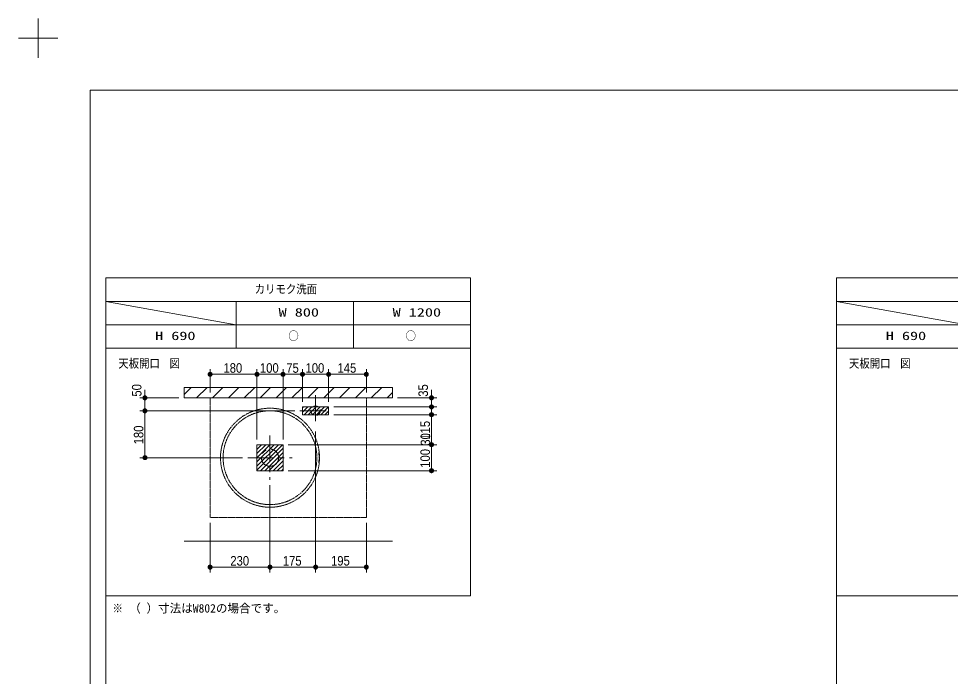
# Model space of a CAD drawing. Units: millimetres, scale not verified. Extents: x -6062 to 6062, y -3045 to 3045.
# Drawn here: x -6062 to -2486, y 521 to 3045 of the extents above; entities that cross this region are included whole.
import ezdxf
from ezdxf.enums import TextEntityAlignment as Align

# ---------------------------------------------------------------- set-up
doc = ezdxf.new("R2010")
doc.units = ezdxf.units.MM
doc.header["$LTSCALE"] = 20
doc.linetypes.add('CHAIN1', pattern=[8, 5, -1, 1, -1])
doc.linetypes.add('DASHED1', pattern=[1.8, 1.2, -0.6])
for name, color, linetype, lineweight in [('0-0_1図面枠', 7, 'Continuous', 9), ('0-2_2寸法-2', 7, 'Continuous', 9), ('0-3_0', 7, 'Continuous', 9), ('0-4_2寸法-1', 7, 'Continuous', 9), ('0-7_3一般', 7, 'Continuous', 9)]:
    doc.layers.add(name, color=color, linetype=linetype, lineweight=lineweight)
doc.styles.add('ＭＳ ゴシック', font='')
doc.styles.add('ＭＳ Ｐゴシック', font='')
doc.styles.get('ＭＳ ゴシック').set_extended_font_data('MS Gothic')
doc.styles.get('ＭＳ Ｐゴシック').set_extended_font_data('MS PGothic')

# ---------------------------------------------------------------- blocks, each defined once
blk = doc.blocks.new('グループ')
at = {"layer": '0-0_1図面枠'}
for p, q in [((-84000, 57900), (-84000, 60900)), ((-85500, 59400), (-82500, 59400))]:
    blk.add_line(p, q, dxfattribs=at)
blk = doc.blocks.new('グループ-2')
at = {"layer": '0-0_1図面枠'}
blk.add_lwpolyline([(-80000, 55400), (80000, 55400), (80000, -55400), (-80000, -55400)], close=True, dxfattribs=at)
blk = doc.blocks.new('図面枠')
at = {"layer": '0-0_1図面枠'}
for name in ['グループ', 'グループ-2']:
    blk.add_blockref(name, (0, 0), dxfattribs=at)
blk = doc.blocks.new('グループ-4')
at = {"layer": '0-0_1図面枠'}
for p, q in [((-78800, 41000), (-78800, -48600)), ((-22700, 41000), (-22700, -48600)), ((-50800, 39200), (-78800, 39200)), ((-78800, 39200), (-68800, 37400)), ((-68800, 35600), (-68800, 39200)), ((-59800, 35600), (-59800, 39200)), ((5300, 39200), (-22700, 39200)), ((-22700, 39200), (-12700, 37400)), ((-78800, 37400), (-50800, 37400)), ((-22700, 37400), (5300, 37400))]:
    blk.add_line(p, q, dxfattribs=at)
for points in [[(-78800, 41000), (-50800, 41000), (-50800, 35600), (-78800, 35600)], [(-22700, 41000), (5300, 41000), (5300, 35600), (-22700, 35600)], [(-78800, 35600), (-50800, 35600), (-50800, 16600), (-78800, 16600)], [(-22700, 35600), (5300, 35600), (5300, 16600), (-22700, 16600)]]:
    blk.add_lwpolyline(points, close=True, dxfattribs=at)
blk = doc.blocks.new('_Dot')
at = {"layer": '0-3_0'}
for p, q in [((-10, 0), (-20, 0)), ((9.78, 2), (-9.78, 2)), ((7.99, 6), (-7.99, 6)), ((9.16, -3.98), (-9.16, -3.98)), ((6, -7.98), (-6, -7.98))]:
    blk.add_line(p, q, dxfattribs=at)
for points in [[(10, 0), (9.92, 1.25), (9.69, 2.49), (9.3, 3.68), (8.76, 4.82), (8.09, 5.88), (7.29, 6.85), (6.37, 7.71), (5.36, 8.44), (4.26, 9.05), (3.09, 9.51), (1.87, 9.82), (0.63, 9.98), (-0.63, 9.98), (-1.87, 9.82), (-3.09, 9.51), (-4.26, 9.05), (-5.36, 8.44), (-6.37, 7.71), (-7.29, 6.85), (-8.09, 5.88), (-8.76, 4.82), (-9.3, 3.68), (-9.69, 2.49), (-9.92, 1.25), (-10, 0), (0, 0)], [(-10, 0), (-9.92, -1.25), (-9.69, -2.49), (-9.3, -3.68), (-8.76, -4.82), (-8.09, -5.88), (-7.29, -6.85), (-6.37, -7.71), (-5.36, -8.44), (-4.26, -9.05), (-3.09, -9.51), (-1.87, -9.82), (-0.63, -9.98), (0.63, -9.98), (1.87, -9.82), (3.09, -9.51), (4.26, -9.05), (5.36, -8.44), (6.37, -7.71), (7.29, -6.85), (8.09, -5.88), (8.76, -4.82), (9.3, -3.68), (9.69, -2.49), (9.92, -1.25), (10, 0), (0, 0)]]:
    blk.add_lwpolyline(points, close=True, dxfattribs=at)
blk = doc.blocks.new('グループ-22')
at = {"layer": '0-7_3一般', "linetype": 'CHAIN1'}
for p, q in [((-62449.6, 27600), (-62450.1, 27600)), ((-62450.1, 26800), (-62449.6, 26800))]:
    blk.add_line(p, q, dxfattribs=at)
blk.add_lwpolyline([(-70800, 31800), (-58800, 31800), (-58800, 22600), (-70800, 22600)], close=True, dxfattribs=at)
for radius in [3800, 3600]:
    blk.add_circle((-66200, 27200), radius, dxfattribs=at)
for centre, radius, start, end in [((-62041.2, 27594.5), 409, 179.23133, 186.25038), ((-63039.5, 27490.1), 600, 5.71164, 10.55045), ((-66200, 27200), 3768.6, 354.67111, 5.32889), ((-66200, 27200), 3773.8, 354.68072, 5.31928), ((-62041.2, 26805.5), 409, 173.74962, 180.76867), ((-63039.5, 26909.9), 600, 349.44955, 354.28836)]:
    blk.add_arc(centre, radius, start, end, dxfattribs=at)

msp = doc.modelspace()

# ---------------------------------------------------------------- linework, layer by layer
at = {"layer": '0-2_2寸法-2'}
for p, q in [((-5577.5, 1605.01), (-5577.5, 1620.01)), ((-4477.5, 1605.01), (-4477.5, 1620.01)), ((-5447.5, 1590), (-5597.5, 1590)), ((-5577.5, 1540), (-5577.5, 1590)), ((-4607.5, 1590), (-4457.5, 1590)), ((-4477.5, 1555), (-4477.5, 1590)), ((-4477.5, 1570.01), (-4477.5, 1585.01)), ((-5002.5, 1540), (-5597.5, 1540)), ((-4852.5, 1555), (-4457.5, 1555)), ((-4852.5, 1555), (-4457.5, 1555)), ((-4477.5, 1555), (-4477.5, 1525)), ((-4477.5, 1539.99), (-4477.5, 1524.99)), ((-5577.5, 1524.99), (-5577.5, 1509.99)), ((-4852.5, 1525), (-4457.5, 1525)), ((-4477.5, 1525), (-4477.5, 1406.69)), ((-4477.5, 1509.99), (-4477.5, 1494.99))]:
    msp.add_line(p, q, dxfattribs=at)
at = {"layer": '0-4_2寸法-1'}
for p, q in [((-5327.5, 1610), (-5327.5, 1700)), ((-5147.5, 1430), (-5147.5, 1700)), ((-5147.5, 1430), (-5147.5, 1700)), ((-5047.5, 1430), (-5047.5, 1700)), ((-5047.5, 1430), (-5047.5, 1700)), ((-4972.5, 1575), (-4972.5, 1700)), ((-4972.5, 1575), (-4972.5, 1700)), ((-4872.5, 1575), (-4872.5, 1700)), ((-4872.5, 1575), (-4872.5, 1700)), ((-4727.5, 1610), (-4727.5, 1700)), ((-5312.49, 1680), (-5162.51, 1680)), ((-5062.51, 1680), (-5132.49, 1680)), ((-5032.49, 1680), (-4987.51, 1680)), ((-4887.51, 1680), (-4957.49, 1680)), ((-4857.49, 1680), (-4742.51, 1680)), ((-5002.5, 1540), (-5597.5, 1540)), ((-5577.5, 1524.99), (-5577.5, 1375.01)), ((-4852.5, 1525), (-4457.5, 1525)), ((-4477.5, 1425.01), (-4477.5, 1509.99)), ((-4922.5, 1460), (-4922.5, 920)), ((-4922.5, 1460), (-4922.5, 920)), ((-5027.5, 1410), (-4457.5, 1410)), ((-5027.5, 1410), (-4457.5, 1410)), ((-5202.5, 1360), (-5597.5, 1360)), ((-4477.5, 1394.99), (-4477.5, 1325.01)), ((-5027.5, 1310), (-4457.5, 1310)), ((-5097.5, 1255), (-5097.5, 920)), ((-5097.5, 1255), (-5097.5, 920)), ((-5327.5, 1110), (-5327.5, 920)), ((-4727.5, 1110), (-4727.5, 920)), ((-5312.49, 940), (-5112.51, 940)), ((-4937.51, 940), (-5082.49, 940)), ((-4907.49, 940), (-4742.51, 940))]:
    msp.add_line(p, q, dxfattribs=at)
at = {"layer": '0-7_3一般'}
for p, q in [((-5427.5, 1602.56), (-5400.06, 1630)), ((-5379.1, 1590), (-5339.1, 1630)), ((-5318.14, 1590), (-5278.14, 1630)), ((-5257.18, 1590), (-5217.18, 1630)), ((-5196.22, 1590), (-5156.22, 1630)), ((-5135.26, 1590), (-5095.26, 1630)), ((-5074.3, 1590), (-5034.3, 1630)), ((-5013.34, 1590), (-4973.34, 1630)), ((-4952.38, 1590), (-4912.38, 1630)), ((-4891.42, 1590), (-4851.42, 1630)), ((-4830.46, 1590), (-4790.46, 1630)), ((-4769.5, 1590), (-4729.5, 1630)), ((-4708.54, 1590), (-4668.54, 1630)), ((-4647.58, 1590), (-4627.5, 1610.08)), ((-5427.5, 1590), (-4627.5, 1590)), ((-4972.5, 1551), (-4968.5, 1555)), ((-4972.5, 1535), (-4952.5, 1555)), ((-4966.5, 1525), (-4936.5, 1555)), ((-4950.5, 1525), (-4920.5, 1555)), ((-4934.5, 1525), (-4904.5, 1555)), ((-4918.5, 1525), (-4888.5, 1555)), ((-4902.5, 1525), (-4872.5, 1555)), ((-4886.5, 1525), (-4872.5, 1539)), ((-5147.5, 1408), (-5145.5, 1410)), ((-5147.5, 1392), (-5129.5, 1410)), ((-5147.5, 1376), (-5113.5, 1410)), ((-5147.5, 1360), (-5097.5, 1410)), ((-5147.5, 1344), (-5081.5, 1410)), ((-5147.5, 1328), (-5065.5, 1410)), ((-5147.5, 1312), (-5049.5, 1410)), ((-5133.5, 1310), (-5047.5, 1396)), ((-5117.5, 1310), (-5047.5, 1380)), ((-5101.5, 1310), (-5047.5, 1364)), ((-5085.5, 1310), (-5047.5, 1348)), ((-5069.5, 1310), (-5047.5, 1332)), ((-5053.5, 1310), (-5047.5, 1316)), ((-5427.5, 1040), (-4627.5, 1040))]:
    msp.add_line(p, q, dxfattribs=at)
at = {"layer": '0-7_3一般', "linetype": 'CHAIN1'}
for p, q in [((-4922.5, 1600), (-4922.5, 1480)), ((-4982.5, 1540), (-4862.5, 1540)), ((-5097.5, 1445), (-5097.5, 1275)), ((-5182.5, 1360), (-5012.5, 1360))]:
    msp.add_line(p, q, dxfattribs=at)
at = {"layer": '0-7_3一般'}
for points in [[(-5427.5, 1630), (-4627.5, 1630), (-4627.5, 1590), (-5427.5, 1590)], [(-4972.5, 1555), (-4872.5, 1555), (-4872.5, 1525), (-4972.5, 1525)], [(-4972.5, 1555), (-4872.5, 1555), (-4872.5, 1525), (-4972.5, 1525)], [(-5147.5, 1410), (-5047.5, 1410), (-5047.5, 1310), (-5147.5, 1310)], [(-5147.5, 1410), (-5047.5, 1410), (-5047.5, 1310), (-5147.5, 1310)]]:
    msp.add_lwpolyline(points, close=True, dxfattribs=at)
at = {"layer": '0-7_3一般', "linetype": 'DASHED1'}
msp.add_circle((-4922.5, 1540), 18, dxfattribs=at)
at = {"layer": '0-7_3一般', "linetype": 'CHAIN1'}
msp.add_circle((-5097.5, 1360), 33, dxfattribs=at)

# ---------------------------------------------------------------- block references
at = {"layer": '0-0_1図面枠', "xscale": 0.05, "yscale": 0.05}
for name in ['図面枠', 'グループ-4']:
    msp.add_blockref(name, (-1787.5, 0), dxfattribs=at)
at = {"layer": '0-2_2寸法-2', "xscale": 0.7503418, "yscale": 0.7503418}
for p, rotation in [((-5577.5, 1590), 270), ((-4477.5, 1590), 270), ((-5577.5, 1540), 90), ((-4477.5, 1555), 270), ((-4477.5, 1555), 90), ((-4477.5, 1525), 90)]:
    msp.add_blockref('_Dot', p, dxfattribs=dict(at, rotation=rotation))
at = {"layer": '0-4_2寸法-1', "xscale": 0.7503418, "yscale": 0.7503418}
for p, rotation in [((-5327.5, 1680), 180), ((-5147.5, 1680), 180), ((-5047.5, 1680), 180), ((-4972.5, 1680), 180), ((-4872.5, 1680), 180), ((-5577.5, 1540), 90), ((-4477.5, 1525), 90), ((-4477.5, 1410), 270), ((-4477.5, 1410), 90), ((-5577.5, 1360), 270), ((-4477.5, 1310), 270), ((-5327.5, 940), 180), ((-5097.5, 940), 180), ((-4922.5, 940), 180)]:
    msp.add_blockref('_Dot', p, dxfattribs=dict(at, rotation=rotation))
for p in [(-5147.5, 1680), (-5047.5, 1680), (-4972.5, 1680), (-4872.5, 1680), (-4727.5, 1680), (-5097.5, 940), (-4922.5, 940), (-4727.5, 940)]:
    msp.add_blockref('_Dot', p, dxfattribs=at)
at = {"layer": '0-7_3一般', "xscale": 0.05, "yscale": 0.05}
msp.add_blockref('グループ-22', (-1787.5, 0), dxfattribs=at)

# ---------------------------------------------------------------- texts
at = {"layer": '0-0_1図面枠', "style": 'ＭＳ ゴシック'}
for s, width, p in [('カリモク洗面', 0.9, (-5156.39, 1980.86)), ('W 800', 1.4, (-5064.45, 1891.74)), ('W 1200', 1.4, (-4626.75, 1891.74)), ('H 690', 1.4, (-5538.49, 1801.74)), ('○', 0.9, (-5027.09, 1801.25)), ('○', 0.9, (-4577.09, 1801.25)), ('H 690', 1.4, (-2733.49, 1801.74)), ('天板開口', 0.9, (-5680, 1695.64)), ('図', 0.9, (-5483.27, 1695.64)), ('天板開口', 0.9, (-2875, 1695.64)), ('図', 0.9, (-2678.27, 1695.64)), ('※', 0.9, (-5702.1, 756.01))]:
    msp.add_text(s, height=32.55, dxfattribs=dict(at, width=width)).set_placement(p, align=Align.BOTTOM_LEFT)
msp.add_text('（ ）寸法はW802の場合です。', height=32.55, dxfattribs=at).set_placement((-5637.93, 756.01), align=Align.BOTTOM_LEFT)
at = {"layer": '0-2_2寸法-2', "style": 'ＭＳ Ｐゴシック', "width": 0.9}
for s, p in [('50', (-5579.98, 1594.52)), ('35', (-4479.98, 1593.91)), ('30', (-4471.54, 1406.16))]:
    msp.add_text(s, height=36.66, rotation=90, dxfattribs=at).set_placement(p, align=Align.BOTTOM_LEFT)
at = {"layer": '0-4_2寸法-1', "style": 'ＭＳ Ｐゴシック', "width": 0.9}
for s, p in [('180', (-5276.11, 1675.04)), ('100', (-5136.11, 1675.04)), ('75', (-5034.98, 1674.94)), ('100', (-4961.11, 1675.04)), ('145', (-4838.22, 1675.04)), ('230', (-5249.78, 935.04)), ('175', (-5048.22, 935.04)), ('195', (-4863.22, 935.04))]:
    msp.add_text(s, height=36.66, dxfattribs=at).set_placement(p, align=Align.BOTTOM_LEFT)
for s, p in [('180', (-5572.54, 1411.39)), ('115', (-4472.54, 1429.28)), ('100', (-4472.54, 1321.39))]:
    msp.add_text(s, height=36.66, rotation=90, dxfattribs=at).set_placement(p, align=Align.BOTTOM_LEFT)

doc.saveas('drawing.dxf')
